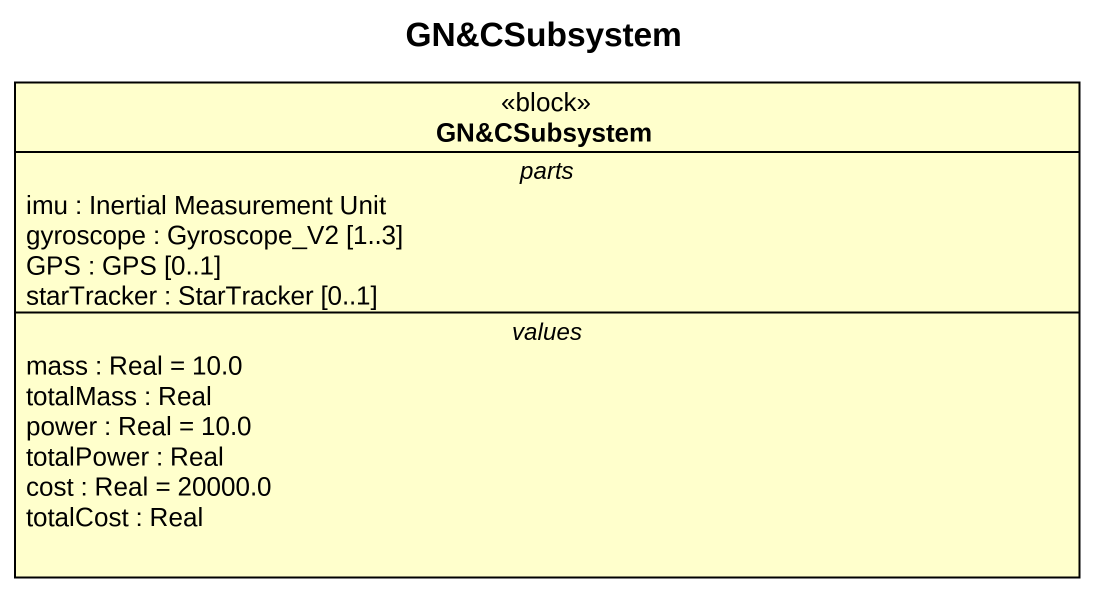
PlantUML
@startuml
title GN&CSubsystem
hide circle
hide empty members
class "GN&CSubsystem" as GN_CSubsystem <<block>> {
  -- parts --
  imu : Inertial Measurement Unit
  gyroscope : Gyroscope_V2 [1..3]
  GPS : GPS [0..1]
  starTracker : StarTracker [0..1]
  -- values --
  mass : Real = 10.0
  totalMass : Real
  power : Real = 10.0
  totalPower : Real
  cost : Real = 20000.0
  totalCost : Real
}
@enduml
